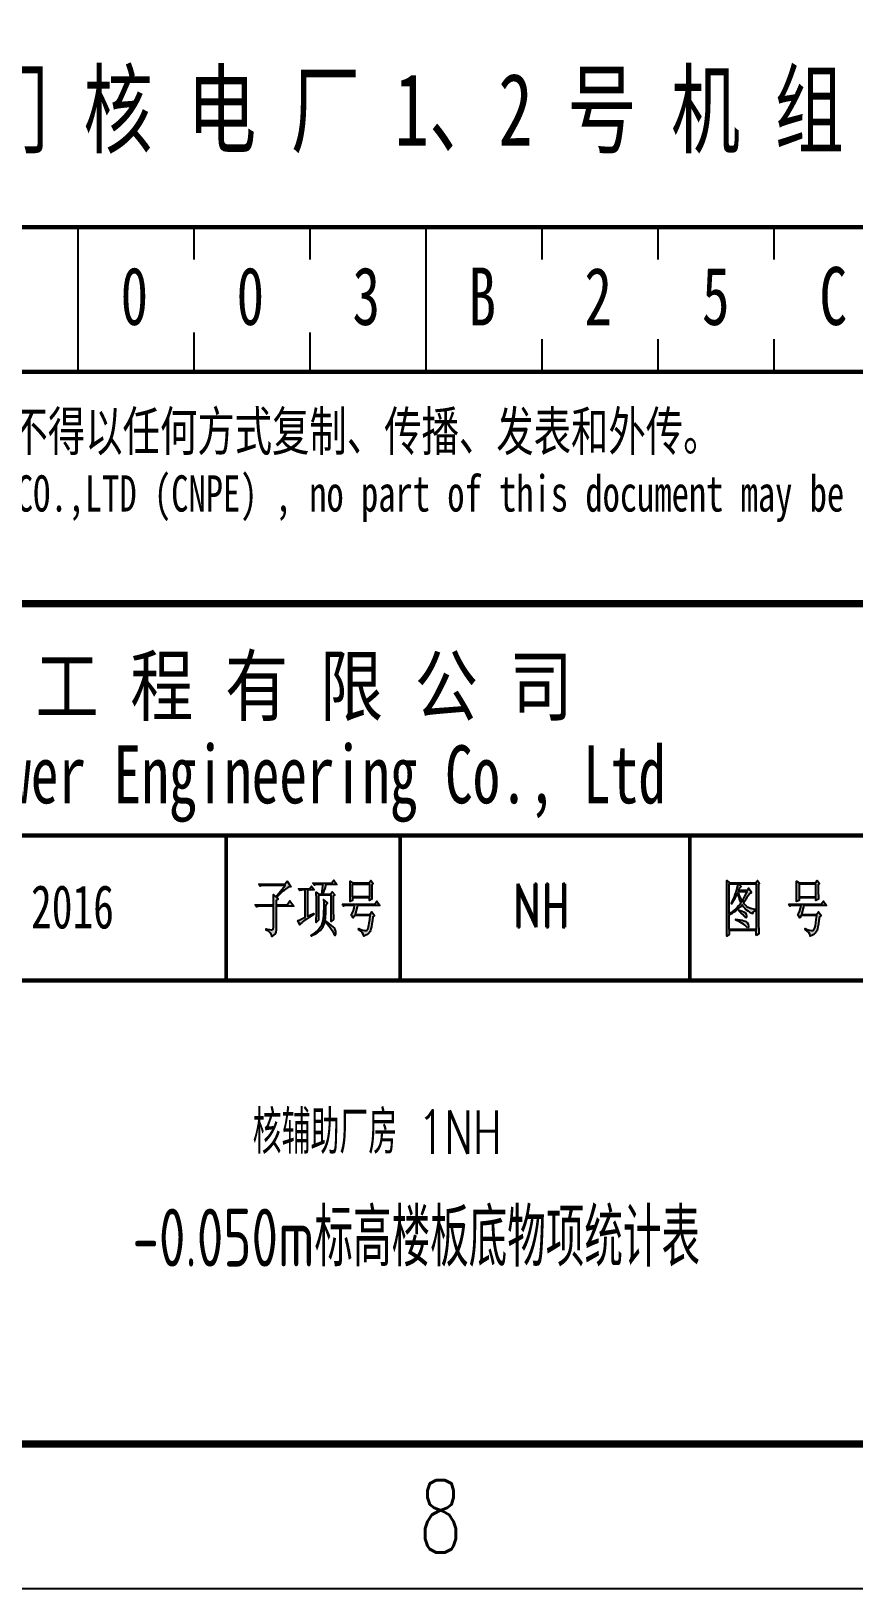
# Model space of a CAD drawing. Extents: x -383207 to 558143, y -95136 to 11777.
# Drawn here: x -140874 to -136618, y -93352 to -85288 of the extents above; entities that cross this region are included whole.
import ezdxf

# ---------------------------------------------------------------- set-up
doc = ezdxf.new("R2010")
doc.units = 0
doc.linetypes.add('CONTINOUS', pattern=[0])
doc.layers.get('0').update_dxf_attribs({"linetype": 'CONTINUOUS'})
for name, color, linetype in [('1', 7, 'CONTINUOUS'), ('TK', 4, 'CONTINUOUS'), ('图框', 4, 'CONTINOUS')]:
    doc.layers.add(name, color=color, linetype=linetype)
doc.styles.add('HZbine', font='txt_____.ttf', dxfattribs={"width": 0.7, "bigfont": 'HZTXT'})
doc.styles.add('RH', font='romans.shx', dxfattribs={"width": 0.7, "bigfont": 'hz.shx'})
doc.styles.add('romand', font='romand.shx', dxfattribs={"width": 0.7, "height": 200, "bigfont": 'OCHINESE.shx'})
doc.styles.add('TSSD_Dimension', font='Tssdeng.shx', dxfattribs={"width": 0.7, "bigfont": 'tssdchn.shx'})
doc.styles.add('宋体', font='', dxfattribs={"width": 0.7})
doc.styles.get('宋体').set_extended_font_data('SimSun')

msp = doc.modelspace()

# ---------------------------------------------------------------- hatches: boundary and pattern name
at = {"layer": '1'}
h = msp.add_hatch(color=2, dxfattribs=at)
h.paths.add_polyline_path([(-139606.6, -89941.1), (-139606.6, -89818), (-139514.8, -89818), (-139535.1, -89790.6), (-139549, -89811.9), (-139606.6, -89811.9), (-139606.6, -89788.1), (-139597, -89780.6), (-139604.8, -89773.2), (-139595.6, -89763.9), (-139587, -89755.7), (-139578.8, -89747.9), (-139571.4, -89741.1), (-139564.2, -89735.1), (-139557.8, -89729.4), (-139546.8, -89721.9), (-139537.9, -89718.4), (-139531.5, -89718), (-139549, -89689.2), (-139561.4, -89704.5), (-139695.9, -89704.5), (-139688.8, -89714.5), (-139680.2, -89711.6), (-139671.3, -89710.6), (-139560.3, -89710.6), (-139608.4, -89769.3), (-139620.8, -89758.2), (-139619.7, -89797.7), (-139619.7, -89811.9), (-139716.1, -89811.9), (-139709, -89821.9), (-139700.1, -89819.1), (-139691.6, -89818), (-139619.7, -89818), (-139619.7, -89924.4), (-139621.9, -89937.5), (-139626.9, -89940.7), (-139632.9, -89940), (-139641.4, -89938.9), (-139652.8, -89936.8), (-139658.2, -89935.7), (-139658.2, -89941.8), (-139647.1, -89947.8), (-139638.6, -89954.6), (-139632.9, -89962.4), (-139629.7, -89970.6), (-139629.3, -89974.5), (-139619.7, -89968.8), (-139612.6, -89961.3), (-139608.4, -89952.1)])
h.paths.add_polyline_path([(-139387.1, -89761.8), (-139322.7, -89761.8), (-139322.7, -89897), (-139310.3, -89887), (-139310.6, -89873.1), (-139311.3, -89846.8), (-139311.3, -89766.8), (-139303.1, -89759.3), (-139317.4, -89743.3), (-139325.2, -89755.7), (-139364.7, -89755.7), (-139359.7, -89739.4), (-139355.4, -89725.9), (-139351.9, -89714.8), (-139349, -89706.3), (-139348.7, -89705.6), (-139292.8, -89705.6), (-139308.5, -89684.2), (-139319.9, -89699.5), (-139416.3, -89699.5), (-139409.1, -89709.5), (-139400.3, -89706.6), (-139391.7, -89705.6), (-139364.7, -89705.6), (-139365.4, -89714.8), (-139366.5, -89726.9), (-139368.2, -89741.9), (-139369.7, -89755.7), (-139386.4, -89755.7), (-139399.5, -89745.8), (-139399.2, -89758.2), (-139398.8, -89771), (-139398.8, -89797.7), (-139398.5, -89811.6), (-139398.5, -89840.4), (-139398.8, -89855), (-139398.8, -89868.5), (-139399.2, -89881.3), (-139399.2, -89893.4), (-139399.5, -89901.9), (-139387.1, -89890.6)])
h.paths.add_polyline_path([(-139428.7, -89871.7), (-139415.6, -89863.2), (-139411.6, -89860.7), (-139413.4, -89855.7), (-139445.1, -89870.6), (-139445.1, -89734.4), (-139409.9, -89734.4), (-139424.1, -89714.5), (-139434.4, -89728), (-139491.3, -89728), (-139484.2, -89737.9), (-139475.7, -89735.1), (-139466.8, -89734.4), (-139456.5, -89734.4), (-139456.5, -89875.6), (-139470, -89882), (-139480.3, -89886.6), (-139488.1, -89889.8), (-139493.1, -89891.6), (-139493.8, -89892), (-139483.5, -89915.5), (-139478.9, -89907.6), (-139472.8, -89901.9), (-139469.6, -89899.4), (-139464.6, -89895.9), (-139458.2, -89891.3), (-139450.1, -89885.6), (-139440.1, -89879.2)])
h.paths.add_polyline_path([(-139354.7, -89900.5), (-139353.3, -89892.7), (-139351.9, -89882.7), (-139350.8, -89871.3), (-139349.7, -89857.8), (-139349.4, -89842.9), (-139349, -89826.5), (-139348.7, -89809.4), (-139340.8, -89800.6), (-139361.1, -89784.2), (-139360.8, -89798.4), (-139360.8, -89825.5), (-139361.5, -89851.8), (-139361.8, -89864.2), (-139363.3, -89879.5), (-139365.7, -89893), (-139368.6, -89905.1), (-139372.5, -89915.8), (-139375.7, -89923.3), (-139380.3, -89930), (-139385.7, -89936.8), (-139392.4, -89943.9), (-139400.6, -89951), (-139409.9, -89958.1), (-139420.2, -89965.3), (-139426.6, -89969.5), (-139424.1, -89973.1), (-139413.1, -89967.4), (-139403.5, -89961.7), (-139394.9, -89956), (-139387.1, -89950.7), (-139380.3, -89945), (-139376.8, -89941.8), (-139369.7, -89933.6), (-139364, -89924), (-139359, -89913)])
h.paths.add_polyline_path([(-139319.9, -89918.7), (-139328.8, -89911.2), (-139339.8, -89902.3), (-139348, -89895.5), (-139349.7, -89899.4), (-139341.2, -89910.5), (-139333.7, -89920.1), (-139327.7, -89928.3), (-139323.4, -89934.3), (-139317, -89944.6), (-139311.3, -89954.9), (-139307.8, -89961.7), (-139302.1, -89969.5), (-139298.2, -89962.1), (-139297.8, -89949.3), (-139301.7, -89938.2), (-139303.1, -89935.7), (-139307.1, -89931.1), (-139312.4, -89925.4)])
h.paths.add_polyline_path([(-139111.8, -89751.8), (-139111.8, -89709.5), (-139105, -89700.6), (-139117.1, -89685.7), (-139124.9, -89698.1), (-139211.4, -89698.1), (-139224.5, -89688.1), (-139224.2, -89700.9), (-139223.8, -89714.1), (-139223.8, -89768.2), (-139224.2, -89781.3), (-139224.5, -89793.8), (-139224.5, -89794.5), (-139211.4, -89788.1), (-139211.4, -89775.7), (-139124.2, -89775.7), (-139124.2, -89789.5), (-139111, -89781.7), (-139111.4, -89774.6), (-139111.4, -89764.6)])
h.paths.add_polyline_path([(-139211.4, -89704.5), (-139124.2, -89704.5), (-139124.2, -89769.3), (-139211.4, -89769.3)], flags=16)
h.paths.add_polyline_path([(-139186.1, -89814.4), (-139069.8, -89814.4), (-139085.8, -89792), (-139096.8, -89808), (-139265.8, -89808), (-139258.7, -89818), (-139250.8, -89814.4), (-139201, -89814.4), (-139203.9, -89828.7), (-139206.7, -89840.8), (-139208.2, -89844.3), (-139213.9, -89855.3), (-139218.5, -89860.7), (-139208.2, -89878.1), (-139200, -89866.7), (-139119.6, -89866.7), (-139122.1, -89887.7), (-139124.6, -89905.1), (-139127.1, -89919), (-139129.9, -89930), (-139132.7, -89937.2), (-139135.6, -89941.4), (-139136.3, -89941.8), (-139141.6, -89943.6), (-139149.1, -89943.6), (-139158, -89941.8), (-139169.4, -89938.2), (-139179, -89934.3), (-139180.1, -89939.3), (-139169.4, -89946.8), (-139161.2, -89954.6), (-139155.9, -89962.8), (-139153, -89971.3), (-139153, -89973.1), (-139142.3, -89968.8), (-139134.5, -89964.5), (-139132.7, -89963.1), (-139125.6, -89956.4), (-139120.6, -89949.3), (-139118.5, -89944.3), (-139116.4, -89936.1), (-139113.9, -89925.1), (-139111.4, -89910.5), (-139108.9, -89893), (-139106.4, -89874.2), (-139097.9, -89865.7), (-139111, -89846.8), (-139120.6, -89860.7), (-139198.6, -89860.7)])
h = msp.add_hatch(color=2, dxfattribs=at)
h.paths.add_polyline_path([(-137110.4, -89921.1), (-137110.4, -89708.1), (-137105.1, -89700.6), (-137117.1, -89685.7), (-137124.3, -89697), (-137261.6, -89697), (-137275.4, -89685.7), (-137275.1, -89699.9), (-137274.7, -89713.4), (-137274.7, -89948.9), (-137275.1, -89962.1), (-137275.4, -89973.1), (-137262.3, -89965.6), (-137262.3, -89944.3), (-137122.5, -89944.3), (-137122.5, -89970.6), (-137109.3, -89960.6), (-137110, -89948.2), (-137110, -89935)])
h.paths.add_polyline_path([(-137262.3, -89863.2), (-137253.4, -89858.5), (-137244.9, -89853.6), (-137236.3, -89848.2), (-137228.1, -89842.2), (-137220.3, -89835.8), (-137212.5, -89828.7), (-137204.7, -89821.2), (-137197.2, -89813.4), (-137196.1, -89811.9), (-137189, -89820.8), (-137181.9, -89829), (-137174.4, -89836.5), (-137166.6, -89842.9), (-137158.4, -89848.6), (-137149.5, -89853.2), (-137141.7, -89856.8), (-137137.8, -89848.2), (-137129.6, -89842.2), (-137126, -89840.8), (-137126, -89835.8), (-137136.7, -89834.4), (-137146.3, -89832.2), (-137155.6, -89829), (-137164.1, -89824.7), (-137171.9, -89819.8), (-137179, -89813.4), (-137185.8, -89806.2), (-137189, -89802), (-137181.5, -89790.6), (-137175.1, -89780.3), (-137169.4, -89771), (-137165.5, -89764.3), (-137158.4, -89754.7), (-137150.9, -89748.3), (-137147.7, -89746.8), (-137162.7, -89724.4), (-137170.5, -89736.9), (-137214.3, -89736.9), (-137209.3, -89725.9), (-137207.5, -89723), (-137200.4, -89715.5), (-137217.1, -89703.1), (-137122.5, -89703.1), (-137122.5, -89938.2), (-137262.3, -89938.2)], flags=16)
h.paths.add_polyline_path([(-137229.2, -89890.6), (-137229.2, -89885.6), (-137205.7, -89889.1), (-137195.8, -89891.3), (-137187.6, -89893.4), (-137180.5, -89895.5), (-137175.1, -89898), (-137170.2, -89901.9), (-137164.1, -89910.8), (-137162.7, -89921.9), (-137163.4, -89926.1), (-137167.3, -89930), (-137175.1, -89923.3), (-137176.6, -89921.1), (-137181.5, -89916.5), (-137188.3, -89911.5), (-137196.5, -89906.6), (-137205.7, -89901.2), (-137216.8, -89895.9)], flags=0)
h.paths.add_polyline_path([(-137262.3, -89858.2), (-137262.3, -89703.1), (-137218.9, -89703.1), (-137220, -89712.3), (-137222.8, -89724.4), (-137227.1, -89739), (-137229.2, -89745.8), (-137233.1, -89757.5), (-137237.7, -89769.3), (-137242.4, -89780.6), (-137247.3, -89792), (-137252.7, -89803), (-137250.2, -89805.5), (-137244.1, -89796.3), (-137238.1, -89786.3), (-137232.4, -89776), (-137226.7, -89765), (-137221.7, -89753.6), (-137220.3, -89750.8), (-137217.5, -89762.1), (-137213.6, -89773.9), (-137208.9, -89785.6), (-137203.9, -89797.7), (-137202.2, -89802), (-137207.9, -89809.4), (-137214.3, -89816.9), (-137221.4, -89824.4), (-137228.8, -89831.9), (-137237, -89839), (-137245.6, -89845.7), (-137254.8, -89852.8)], flags=16)
h.paths.add_polyline_path([(-137211.8, -89844.3), (-137210.7, -89839.3), (-137205.7, -89840.8), (-137195.1, -89844.7), (-137186.5, -89848.2), (-137180.1, -89851.8), (-137174.1, -89859.6), (-137173.4, -89871.7), (-137176.2, -89879.9), (-137181.9, -89874.2), (-137186.5, -89868.5), (-137192.9, -89861.4), (-137201.5, -89853.6)], flags=0)
h.paths.add_polyline_path([(-137196.1, -89792), (-137200.7, -89783.8), (-137205.7, -89773.9), (-137210.3, -89762.1), (-137215.3, -89748.3), (-137217.1, -89743.3), (-137170.5, -89743.3), (-137175.8, -89755.7), (-137181.5, -89767.1), (-137186.9, -89777.4), (-137192.6, -89787)], flags=16)
h.paths.add_polyline_path([(-136801.6, -89751.8), (-136801.6, -89709.5), (-136794.9, -89700.6), (-136806.9, -89685.7), (-136814.8, -89698.1), (-136901.2, -89698.1), (-136914.4, -89688.1), (-136914, -89700.9), (-136913.7, -89714.1), (-136913.7, -89768.2), (-136914, -89781.3), (-136914.4, -89793.8), (-136914.4, -89794.5), (-136901.2, -89788.1), (-136901.2, -89775.7), (-136814.1, -89775.7), (-136814.1, -89789.5), (-136800.9, -89781.7), (-136801.3, -89774.6), (-136801.3, -89764.6)])
h.paths.add_polyline_path([(-136901.2, -89704.5), (-136814.1, -89704.5), (-136814.1, -89769.3), (-136901.2, -89769.3)], flags=16)
h.paths.add_polyline_path([(-136876, -89814.4), (-136759.6, -89814.4), (-136775.3, -89792), (-136786.7, -89808), (-136955.6, -89808), (-136948.5, -89818), (-136940.7, -89814.4), (-136890.9, -89814.4), (-136893.7, -89828.7), (-136896.6, -89840.8), (-136898, -89844.3), (-136903.7, -89855.3), (-136908.3, -89860.7), (-136898, -89878.1), (-136889.8, -89866.7), (-136809.4, -89866.7), (-136811.9, -89887.7), (-136814.4, -89905.1), (-136816.9, -89919), (-136819.8, -89930), (-136822.6, -89937.2), (-136825.5, -89941.6), (-136831.5, -89943.6), (-136839, -89943.6), (-136847.9, -89941.8), (-136859.2, -89938.2), (-136868.8, -89934.3), (-136869.9, -89939.3), (-136859.2, -89946.8), (-136851.1, -89954.6), (-136845.7, -89962.8), (-136842.9, -89971.3), (-136842.9, -89973.1), (-136832.2, -89968.8), (-136824.4, -89964.5), (-136822.6, -89963.1), (-136815.5, -89956.4), (-136810.5, -89949.3), (-136808.4, -89944.3), (-136806.2, -89936.1), (-136803.7, -89925.1), (-136801.3, -89910.5), (-136798.8, -89893), (-136796.3, -89874.2), (-136787.7, -89865.7), (-136800.9, -89846.8), (-136810.5, -89860.7), (-136888.1, -89860.7)])

# ---------------------------------------------------------------- linework, layer by layer
msp.add_lwpolyline([(-221834.7, -30277.5), (-132659.7, -30277.5), (-132659.7, -93352.5), (-221834.7, -93352.5)], close=True)
at = {"color": 4, "const_width": 37.5}
msp.add_lwpolyline([(-219959.7, -31027.5), (-133415.7, -31027.5), (-133415.7, -92602.5), (-219959.7, -92602.5)], close=True, dxfattribs=at)
at = {"color": 4, "flags": 128}
msp.add_lwpolyline([(-132659.7, -93352.5), (-221834.7, -93352.5)], dxfattribs=at)
at = {"layer": '1', "color": 2}
for p, q in [((-140630.5, -87052.5), (-140630.5, -86302.5)), ((-140030.5, -86470.3), (-140030.5, -86302.5)), ((-139430.5, -86470.3), (-139430.5, -86302.5)), ((-138830.5, -87052.5), (-138830.5, -86302.5)), ((-138230.5, -86470.3), (-138230.5, -86302.5)), ((-137630.5, -86470.3), (-137630.5, -86302.5)), ((-137030.5, -86470.3), (-137030.5, -86302.5)), ((-140030.5, -87052.5), (-140030.5, -86848.8)), ((-139430.5, -87052.5), (-139430.5, -86848.8)), ((-138230.5, -87052.5), (-138230.5, -86882.6)), ((-137630.5, -87052.5), (-137630.5, -86882.6)), ((-137030.5, -87052.5), (-137030.5, -86882.6)), ((-133430.5, -87052.5), (-146930.5, -87052.5)), ((-133415.7, -92602.5), (-146915.7, -92602.5)), ((-133415.7, -92602.5), (-146915.7, -92602.5))]:
    msp.add_line(p, q, dxfattribs=at)
at = {"layer": '1', "color": 2, "const_width": 37.5}
for points in [[(-146915.7, -92602.5), (-133415.7, -92602.5), (-133415.7, -82720.3), (-146915.7, -82720.3)], [(-146915.7, -88252.5), (-133415.7, -88252.5), (-133415.7, -92602.5), (-146915.7, -92602.5)]]:
    msp.add_lwpolyline(points, close=True, dxfattribs=at)
at = {"layer": '1', "color": 2}
for points, const_width in [([(-146930.5, -86302.5), (-133430.5, -86302.5)], 22.5), ([(-146930.5, -87052.5), (-133430.5, -87052.5)], 22.5), ([(-146915.7, -87052.5), (-133415.7, -87052.5)], 22.5), ([(-146915.7, -89452.5), (-133415.7, -89452.5)], 22.5), ([(-139865.7, -89452.5), (-139865.7, -90202.5)], 18.7), ([(-138965.7, -89452.5), (-138965.7, -90202.5)], 18.7), ([(-137465.7, -89452.5), (-137465.7, -90202.5)], 18.7), ([(-142265.7, -90202.5), (-133415.7, -90202.5)], 22.5)]:
    msp.add_lwpolyline(points, dxfattribs=dict(at, const_width=const_width))
for points in [[(-139557.8, -89729.4), (-139564.2, -89735.1), (-139571.4, -89741.1), (-139578.8, -89747.9), (-139587, -89755.7), (-139595.6, -89763.9), (-139604.8, -89773.2), (-139597, -89780.6), (-139606.6, -89788.1), (-139606.6, -89811.9), (-139549, -89811.9), (-139535.1, -89790.6), (-139514.8, -89818), (-139606.6, -89818), (-139606.6, -89941.1), (-139608.4, -89952.1), (-139612.6, -89961.3), (-139619.7, -89968.8), (-139629.3, -89974.5), (-139629.7, -89970.6), (-139632.9, -89962.4), (-139638.6, -89954.6), (-139647.1, -89947.8), (-139658.2, -89941.8), (-139658.2, -89935.7), (-139652.8, -89936.8), (-139641.4, -89938.9), (-139632.9, -89940), (-139626.9, -89940.7), (-139621.9, -89937.5), (-139619.7, -89924.4), (-139619.7, -89818), (-139691.6, -89818), (-139700.1, -89819.1), (-139709, -89821.9), (-139716.1, -89811.9), (-139619.7, -89811.9), (-139619.7, -89797.7), (-139620.8, -89758.2), (-139608.4, -89769.3), (-139560.3, -89710.6), (-139671.3, -89710.6), (-139680.2, -89711.6), (-139688.8, -89714.5), (-139695.9, -89704.5), (-139561.4, -89704.5), (-139549, -89689.2), (-139531.5, -89718), (-139537.9, -89718.4), (-139546.8, -89721.9)], [(-139472.8, -89901.9), (-139478.9, -89907.6), (-139483.5, -89915.5), (-139493.8, -89892), (-139493.1, -89891.6), (-139488.1, -89889.8), (-139480.3, -89886.6), (-139470, -89882), (-139456.5, -89875.6), (-139456.5, -89734.4), (-139466.8, -89734.4), (-139475.7, -89735.1), (-139484.2, -89737.9), (-139491.3, -89728), (-139434.4, -89728), (-139424.1, -89714.5), (-139409.9, -89734.4), (-139445.1, -89734.4), (-139445.1, -89870.6), (-139413.4, -89855.7), (-139411.6, -89860.7), (-139415.6, -89863.2), (-139428.7, -89871.7), (-139440.1, -89879.2), (-139450.1, -89885.6), (-139458.2, -89891.3), (-139464.6, -89895.9), (-139469.6, -89899.4)], [(-139399.2, -89881.3), (-139398.8, -89868.5), (-139398.8, -89855), (-139398.5, -89840.4), (-139398.5, -89811.6), (-139398.8, -89797.7), (-139398.8, -89771), (-139399.2, -89758.2), (-139399.5, -89745.8), (-139386.4, -89755.7), (-139369.7, -89755.7), (-139368.2, -89741.9), (-139366.5, -89726.9), (-139365.4, -89714.8), (-139364.7, -89705.6), (-139391.7, -89705.6), (-139400.3, -89706.6), (-139409.1, -89709.5), (-139416.3, -89699.5), (-139319.9, -89699.5), (-139308.5, -89684.2), (-139292.8, -89705.6), (-139348.7, -89705.6), (-139349, -89706.3), (-139351.9, -89714.8), (-139355.4, -89725.9), (-139359.7, -89739.4), (-139364.7, -89755.7), (-139325.2, -89755.7), (-139317.4, -89743.3), (-139303.1, -89759.3), (-139311.3, -89766.8), (-139311.3, -89846.8), (-139310.6, -89873.1), (-139310.3, -89887), (-139322.7, -89897), (-139322.7, -89761.8), (-139387.1, -89761.8), (-139387.1, -89890.6), (-139399.5, -89901.9), (-139399.2, -89893.4)], [(-139124.9, -89698.1), (-139117.1, -89685.7), (-139105, -89700.6), (-139111.8, -89709.5), (-139111.8, -89751.8), (-139111.4, -89764.6), (-139111.4, -89774.6), (-139111, -89781.7), (-139124.2, -89789.5), (-139124.2, -89775.7), (-139211.4, -89775.7), (-139211.4, -89788.1), (-139224.5, -89794.5), (-139224.5, -89793.8), (-139224.2, -89781.3), (-139223.8, -89768.2), (-139223.8, -89714.1), (-139224.2, -89700.9), (-139224.5, -89688.1), (-139211.4, -89698.1)], [(-139211.4, -89769.3), (-139211.4, -89704.5), (-139124.2, -89704.5), (-139124.2, -89769.3)], [(-137122.5, -89970.6), (-137122.5, -89944.3), (-137262.3, -89944.3), (-137262.3, -89965.6), (-137275.4, -89973.1), (-137275.1, -89962.1), (-137274.7, -89948.9), (-137274.7, -89713.4), (-137275.1, -89699.9), (-137275.4, -89685.7), (-137261.6, -89697), (-137124.3, -89697), (-137117.1, -89685.7), (-137105.1, -89700.6), (-137110.4, -89708.1), (-137110.4, -89921.1), (-137110, -89935), (-137110, -89948.2), (-137109.3, -89960.6)], [(-137166.6, -89842.9), (-137158.4, -89848.6), (-137149.5, -89853.2), (-137141.7, -89856.8), (-137137.8, -89848.2), (-137129.6, -89842.2), (-137126, -89840.8), (-137126, -89835.8), (-137136.7, -89834.4), (-137146.3, -89832.2), (-137155.6, -89829), (-137164.1, -89824.7), (-137171.9, -89819.8), (-137179, -89813.4), (-137185.8, -89806.2), (-137189, -89802), (-137181.5, -89790.6), (-137175.1, -89780.3), (-137169.4, -89771), (-137165.5, -89764.3), (-137158.4, -89754.7), (-137150.9, -89748.3), (-137147.7, -89746.8), (-137162.7, -89724.4), (-137170.5, -89736.9), (-137214.3, -89736.9), (-137209.3, -89725.9), (-137207.5, -89723), (-137200.4, -89715.5), (-137217.1, -89703.1), (-137122.5, -89703.1), (-137122.5, -89938.2), (-137262.3, -89938.2), (-137262.3, -89863.2), (-137253.4, -89858.5), (-137244.9, -89853.6), (-137236.3, -89848.2), (-137228.1, -89842.2), (-137220.3, -89835.8), (-137212.5, -89828.7), (-137204.7, -89821.2), (-137197.2, -89813.4), (-137196.1, -89811.9), (-137189, -89820.8), (-137181.9, -89829), (-137174.4, -89836.5)], [(-137217.5, -89762.1), (-137213.6, -89773.9), (-137208.9, -89785.6), (-137203.9, -89797.7), (-137202.2, -89802), (-137207.9, -89809.4), (-137214.3, -89816.9), (-137221.4, -89824.4), (-137228.8, -89831.9), (-137237, -89839), (-137245.6, -89845.7), (-137254.8, -89852.8), (-137262.3, -89858.2), (-137262.3, -89703.1), (-137218.9, -89703.1), (-137220, -89712.3), (-137222.8, -89724.4), (-137227.1, -89739), (-137229.2, -89745.8), (-137233.1, -89757.5), (-137237.7, -89769.3), (-137242.4, -89780.6), (-137247.3, -89792), (-137252.7, -89803), (-137250.2, -89805.5), (-137244.1, -89796.3), (-137238.1, -89786.3), (-137232.4, -89776), (-137226.7, -89765), (-137221.7, -89753.6), (-137220.3, -89750.8)], [(-137192.6, -89787), (-137186.9, -89777.4), (-137181.5, -89767.1), (-137175.8, -89755.7), (-137170.5, -89743.3), (-137217.1, -89743.3), (-137215.3, -89748.3), (-137210.3, -89762.1), (-137205.7, -89773.9), (-137200.7, -89783.8), (-137196.1, -89792)], [(-136814.8, -89698.1), (-136806.9, -89685.7), (-136794.9, -89700.6), (-136801.6, -89709.5), (-136801.6, -89751.8), (-136801.3, -89764.6), (-136801.3, -89774.6), (-136800.9, -89781.7), (-136814.1, -89789.5), (-136814.1, -89775.7), (-136901.2, -89775.7), (-136901.2, -89788.1), (-136914.4, -89794.5), (-136914.4, -89793.8), (-136914, -89781.3), (-136913.7, -89768.2), (-136913.7, -89714.1), (-136914, -89700.9), (-136914.4, -89688.1), (-136901.2, -89698.1)], [(-136814.1, -89769.3), (-136814.1, -89704.5), (-136901.2, -89704.5), (-136901.2, -89769.3)], [(-139376.8, -89941.8), (-139369.7, -89933.6), (-139364, -89924), (-139359, -89913), (-139354.7, -89900.5), (-139353.3, -89892.7), (-139351.9, -89882.7), (-139350.8, -89871.3), (-139349.7, -89857.8), (-139349.4, -89842.9), (-139349, -89826.5), (-139348.7, -89809.4), (-139340.8, -89800.6), (-139361.1, -89784.2), (-139360.8, -89798.4), (-139360.8, -89825.5), (-139361.5, -89851.8), (-139361.8, -89864.2), (-139363.3, -89879.5), (-139365.7, -89893), (-139368.6, -89905.1), (-139372.5, -89915.8), (-139375.7, -89923.3), (-139380.3, -89930), (-139385.7, -89936.8), (-139392.4, -89943.9), (-139400.6, -89951), (-139409.9, -89958.1), (-139420.2, -89965.3), (-139426.6, -89969.5), (-139424.1, -89973.1), (-139413.1, -89967.4), (-139403.5, -89961.7), (-139394.9, -89956), (-139387.1, -89950.7), (-139380.3, -89945)], [(-139265.8, -89808), (-139096.8, -89808), (-139085.8, -89792), (-139069.8, -89814.4), (-139186.1, -89814.4), (-139198.6, -89860.7), (-139120.6, -89860.7), (-139111, -89846.8), (-139097.9, -89865.7), (-139106.4, -89874.2), (-139108.9, -89893), (-139111.4, -89910.5), (-139113.9, -89925.1), (-139116.4, -89936.1), (-139118.5, -89944.3), (-139120.6, -89949.3), (-139125.6, -89956.4), (-139132.7, -89963.1), (-139134.5, -89964.5), (-139142.3, -89968.8), (-139153, -89973.1), (-139153, -89971.3), (-139155.9, -89962.8), (-139161.2, -89954.6), (-139169.4, -89946.8), (-139180.1, -89939.3), (-139179, -89934.3), (-139169.4, -89938.2), (-139158, -89941.8), (-139149.1, -89943.6), (-139141.6, -89943.6), (-139136.3, -89941.8), (-139135.6, -89941.4), (-139132.7, -89937.2), (-139129.9, -89930), (-139127.1, -89919), (-139124.6, -89905.1), (-139122.1, -89887.7), (-139119.6, -89866.7), (-139200, -89866.7), (-139208.2, -89878.1), (-139218.5, -89860.7), (-139213.9, -89855.3), (-139208.2, -89844.3), (-139206.7, -89840.8), (-139203.9, -89828.7), (-139201, -89814.4), (-139250.8, -89814.4), (-139258.7, -89818)], [(-136955.6, -89808), (-136786.7, -89808), (-136775.3, -89792), (-136759.6, -89814.4), (-136876, -89814.4), (-136888.1, -89860.7), (-136810.5, -89860.7), (-136800.9, -89846.8), (-136787.7, -89865.7), (-136796.3, -89874.2), (-136798.8, -89893), (-136801.3, -89910.5), (-136803.7, -89925.1), (-136806.2, -89936.1), (-136808.4, -89944.3), (-136810.5, -89949.3), (-136815.5, -89956.4), (-136822.6, -89963.1), (-136824.4, -89964.5), (-136832.2, -89968.8), (-136842.9, -89973.1), (-136842.9, -89971.3), (-136845.7, -89962.8), (-136851.1, -89954.6), (-136859.2, -89946.8), (-136869.9, -89939.3), (-136868.8, -89934.3), (-136859.2, -89938.2), (-136847.9, -89941.8), (-136839, -89943.6), (-136831.5, -89943.6), (-136826.2, -89941.8), (-136825.4, -89941.4), (-136822.6, -89937.2), (-136819.8, -89930), (-136816.9, -89919), (-136814.4, -89905.1), (-136811.9, -89887.7), (-136809.4, -89866.7), (-136889.8, -89866.7), (-136898, -89878.1), (-136908.3, -89860.7), (-136903.7, -89855.3), (-136898, -89844.3), (-136896.6, -89840.8), (-136893.7, -89828.7), (-136890.9, -89814.4), (-136940.7, -89814.4), (-136948.5, -89818)], [(-139333.7, -89920.1), (-139327.7, -89928.3), (-139323.4, -89934.3), (-139317, -89944.6), (-139311.3, -89954.9), (-139307.8, -89961.7), (-139302.1, -89969.5), (-139298.2, -89962.1), (-139298.2, -89961.7), (-139297.8, -89949.3), (-139301.7, -89938.2), (-139303.1, -89935.7), (-139307.1, -89931.1), (-139312.4, -89925.4), (-139319.9, -89918.7), (-139328.8, -89911.2), (-139339.8, -89902.3), (-139348, -89895.5), (-139349.7, -89899.4), (-139341.2, -89910.5)], [(-137167.3, -89930), (-137175.1, -89923.3), (-137176.6, -89921.1), (-137181.5, -89916.5), (-137188.3, -89911.5), (-137196.5, -89906.6), (-137205.7, -89901.2), (-137216.8, -89895.9), (-137229.2, -89890.6), (-137229.2, -89885.6), (-137205.7, -89889.1), (-137195.8, -89891.3), (-137187.6, -89893.4), (-137180.5, -89895.5), (-137175.1, -89898), (-137170.2, -89901.9), (-137164.1, -89910.8), (-137162.7, -89921.9), (-137163.4, -89926.1)], [(-137176.2, -89879.9), (-137181.9, -89874.2), (-137186.5, -89868.5), (-137192.9, -89861.4), (-137201.5, -89853.6), (-137211.8, -89844.3), (-137210.7, -89839.3), (-137205.7, -89840.8), (-137195.1, -89844.7), (-137186.5, -89848.2), (-137180.1, -89851.8), (-137174.1, -89859.6), (-137173.4, -89871.7)]]:
    msp.add_lwpolyline(points, close=True, dxfattribs=at)
at = {"layer": '图框', "color": 2}
msp.add_line((-133415.7, -92602.5), (-146915.7, -92602.5), dxfattribs=at)

# ---------------------------------------------------------------- texts
at = {"color": 2, "style": '宋体', "width": 0.7}
msp.add_text('浙 江 金 七 门 核 电 厂 1、2 号 机 组', height=375, dxfattribs=at).set_placement((-143287, -85881))
at = {"color": 4, "style": 'HZbine', "width": 0.7}
msp.add_text('8', height=375, dxfattribs=at).set_placement((-138868.6, -93165))
at = {"color": 2, "linetype": 'Continuous', "attachment_point": 5, "style": '宋体'}
for s, width, insert, char_height in [('0', 507.008, (-140340.3, -86661.7), 300), ('B', 507.008, (-138540.3, -86661.7), 300), ('2', 507.008, (-137940.3, -86661.7), 300), ('5', 507.008, (-137332, -86661.7), 300), ('C', 507.008, (-136724.4, -86661.7), 300), ('2016', 1298.159, (-140660.5, -89822.8), 225)]:
    msp.add_mtext_dynamic_manual_height_columns(s, width=width, gutter_width=75, heights=[0], dxfattribs=dict(at, insert=insert, char_height=char_height))
at = {"color": 1, "linetype": 'Continuous', "char_height": 300, "attachment_point": 5, "style": '宋体'}
for s, insert in [('0', (-139740.3, -86661.7)), ('3', (-139140.3, -86661.7))]:
    msp.add_mtext_dynamic_manual_height_columns(s, width=300, gutter_width=3, heights=[0], dxfattribs=dict(at, insert=insert))
at = {"layer": '1', "color": 2, "ltscale": 0.8, "style": '宋体', "width": 0.7}
for s, height, p in [('本文件产权属中国核电工程有限公司（CNPE）所有，未经书面许可，不得以任何方式复制、传播、发表和外传。', 202.5, (-146780.6, -87460.5)), ('This document is the property of China Nuclear Power Engineering CO.,LTD (CNPE) , no part of this document may be', 187.5, (-146757, -87775.1))]:
    msp.add_text(s, height=height, dxfattribs=at).set_placement(p)
at = {"layer": '1', "color": 2, "style": '宋体'}
for s, width, p in [('中 国 核 电 工 程 有 限 公 司', 0.8, (-142814.9, -88827.8)), ('China Nuclear Power Engineering Co., Ltd', 0.7, (-143304.6, -89285.6))]:
    msp.add_text(s, height=300, dxfattribs=dict(at, width=width)).set_placement(p)
at = {"layer": 'TK', "color": 2, "style": 'romand', "width": 0.7}
msp.add_text('NH', height=225, dxfattribs=at).set_placement((-138383.4, -89927.7))
at = {"layer": 'TK', "color": 1, "width": 0.7}
for s, height, style, p in [('核辅助厂房 1NH ', 225, 'RH', (-139728.1, -91100.6)), ('-0.050m标高楼板底物项统计表', 300, 'TSSD_Dimension', (-140349.8, -91683.9))]:
    msp.add_text(s, height=height, dxfattribs=dict(at, style=style)).set_placement(p)

doc.saveas('drawing.dxf')
